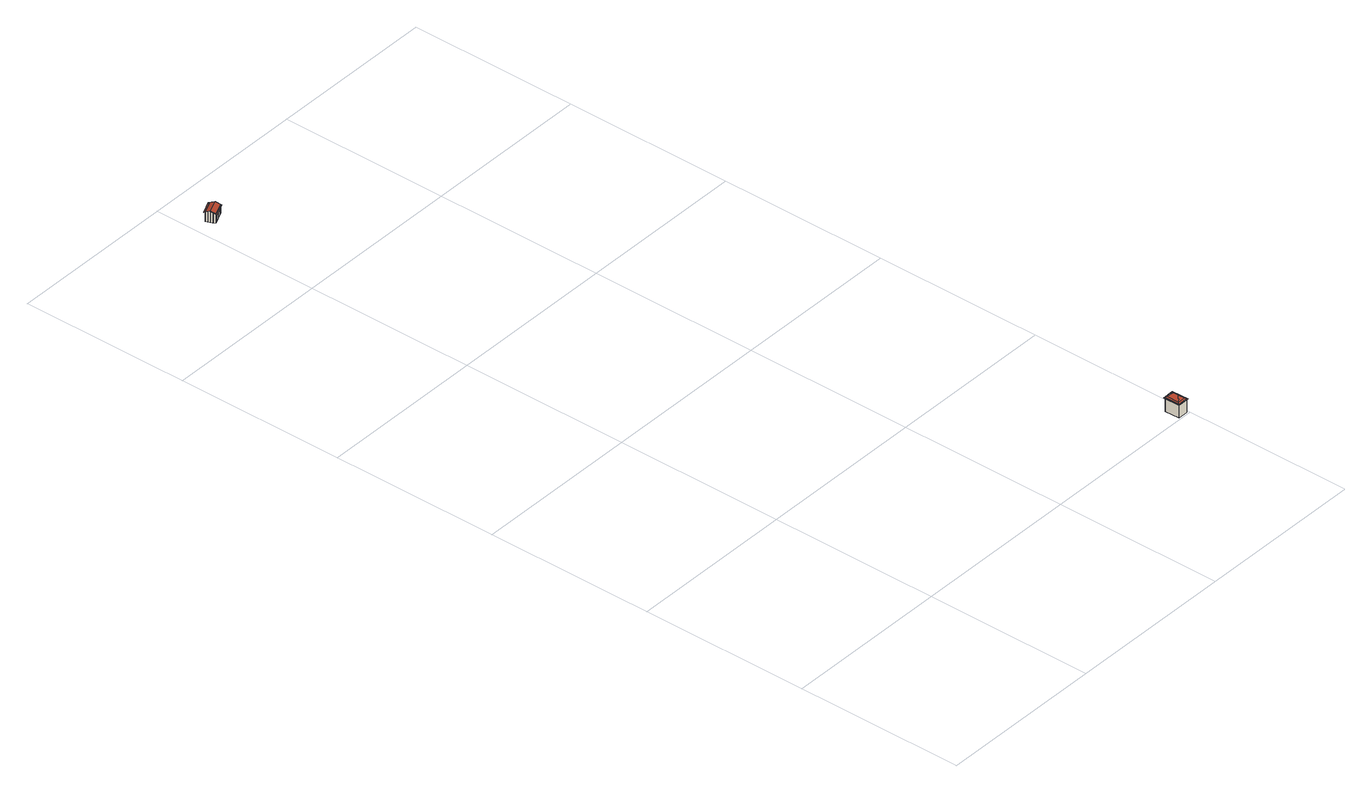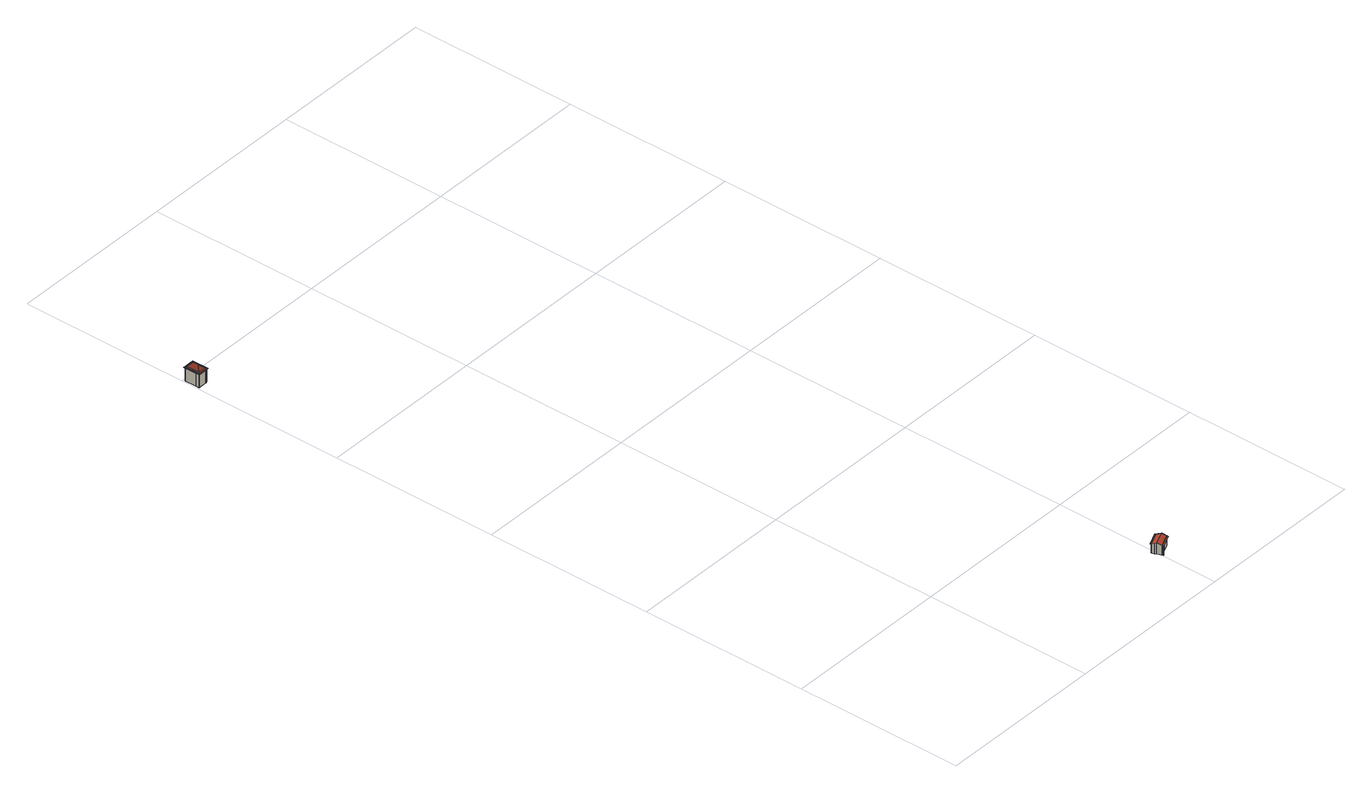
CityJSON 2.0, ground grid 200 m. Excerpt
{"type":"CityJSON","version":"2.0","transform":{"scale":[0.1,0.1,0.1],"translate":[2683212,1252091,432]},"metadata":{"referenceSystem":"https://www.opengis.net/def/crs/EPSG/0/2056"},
"CityObjects":{
"building1":{"type":"Building","attributes":{"class":"BB01","Herkunft":"EE_LB_2007","QualitaetStatus":1,"FileCreationDate":"2012-02-23","Region":1,"GebaeudeStatus":1},"children":["building1-1"]},
"building1-1":{"type":"BuildingPart","attributes":{"Geomtype":1},"parents":["building1"],"geometry":[{"type":"MultiSurface","lod":"2","boundaries":[[[0,1,2,3,4,5,6,7,8,9,10,11,12,13,14,15,16,17,18,19,20,21,22]],[[16,15,23,24]],[[15,14,25,23]],[[14,13,26,25]],[[13,12,27,26]],[[12,11,28,27]],[[11,10,29,28]],[[10,9,30,29]],[[9,8,31,30]],[[8,7,32,31]],[[7,6,33,32]],[[6,5,34,33]],[[17,16,24,35]],[[5,4,36,34]],[[4,3,37,36]],[[3,2,38,37]],[[2,1,39,38]],[[1,0,40,39]],[[0,22,41,40]],[[22,21,42,41]],[[21,20,43,42]],[[20,19,44,43]],[[19,18,45,44]],[[18,17,35,45]],[[23,46,47,24]],[[44,45,35,24,47,48,49]]],"semantics":{"surfaces":[{"type":"GroundSurface"},{"type":"WallSurface"},{"type":"RoofSurface"}],"values":[0,1,1,1,1,1,1,1,1,1,1,1,1,1,1,1,1,1,1,1,1,1,1,1,2,2]}}]},
"building2":{"type":"Building","attributes":{"class":"BB01","Herkunft":"EE_LB_2007","QualitaetStatus":1,"FileCreationDate":"2012-02-23","Region":1,"GebaeudeStatus":1},"children":["building2-1"]},
"building2-1":{"type":"BuildingPart","attributes":{"Geomtype":1},"parents":["building2"],"geometry":[{"type":"MultiSurface","lod":"2","boundaries":[[[50,51,52,53,54,55,56,57]],[[50,57,58,59]],[[57,56,60,58]],[[56,61,62,60]],[[61,55,63,62]],[[55,54,64,63]],[[54,65,66,64]],[[65,53,67,66]],[[53,52,68,67]],[[52,69,70,68]],[[69,51,71,70]],[[51,72,73,71]],[[72,50,59,73]],[[74,75,76,77]],[[74,78,79,75]],[[80,76,81]],[[77,76,80,82]],[[76,75,83,81]],[[83,75,79]],[[83,79,80,81]],[[78,82,80,79]]],"semantics":{"surfaces":[{"type":"GroundSurface"},{"type":"WallSurface"},{"type":"RoofSurface"}],"values":[0,1,1,1,1,1,1,1,1,1,1,1,1,2,2,2,2,2,2,2,2]}}]}
},
"vertices":[
[60,9282,169],[58,9288,169],[48,9309,169],[44,9308,169],[41,9315,169],[32,9335,169],[21,9361,169],[12,9382,169],[14,9383,169],[13,9387,169],[24,9392,169],[94,9423,169],[154,9449,169],[165,9454,169],[159,9467,169],[161,9468,169],[190,9404,169],[199,9384,169],[198,9384,169],[213,9350,169],[179,9335,169],[133,9315,169],[77,9290,169],[161,9468,279],[190,9404,308],[159,9467,279],[165,9454,285],[154,9449,285],[94,9423,285],[24,9392,285],[13,9387,285],[14,9383,286],[12,9382,286],[21,9361,296],[32,9335,308],[199,9384,299],[41,9315,299],[44,9308,296],[48,9309,296],[58,9288,286],[60,9282,284],[77,9290,284],[133,9315,284],[179,9335,284],[213,9350,284],[198,9384,299],[2,9398,279],[30,9334,308],[59,9269,279],[214,9337,279],
[3982,22,4],[3861,20,4],[3858,198,4],[3858,200,4],[3872,200,4],[3889,201,4],[3979,202,4],[3980,155,4],[3980,155,174],[3982,22,174],[3979,202,174],[3976,202,4],[3976,202,175],[3889,201,175],[3872,200,175],[3859,200,4],[3859,200,175],[3858,200,175],[3858,198,175],[3861,21,4],[3861,21,175],[3861,20,174],[3981,22,4],[3981,22,175],[3850,10,169],[3877,37,183],[3875,186,183],[3847,211,169],[3990,12,169],[3965,38,183],[3962,188,183],[3920,142,226],[3987,213,169],[3921,81,226]
]}
